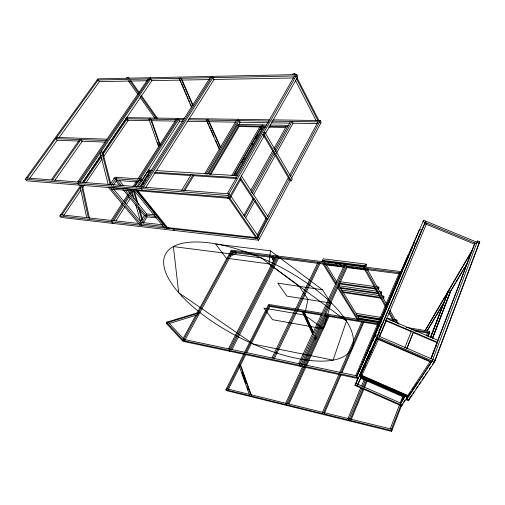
<?xml version="1.0" encoding="UTF-8"?>
<svg xmlns="http://www.w3.org/2000/svg" width="505" height="505" viewBox="0 0 505 505"><rect width="100%" height="100%" fill="white"/><g stroke="black" fill="none" stroke-linecap="round" stroke-linejoin="round"><path stroke-width="0.76" d="M268.912 263.881L270.421 250.789L215.648 244.066L226.272 258.181L268.912 263.881L299.187 286.316L308.031 299.471L304.477 315.019L323.459 328.824L330.977 303.095L322.449 289.775L270.421 250.789M477.604 240.904L432.211 360.987L406.411 399.815L408.431 400.699L434.527 361.984L479.75 241.788L477.604 240.904L476.417 242.924M478.753 243.959L434.685 361.05L435.121 360.4L375.392 334.645L356.94 375.802M430.79 358.79L474.965 242.949L431.081 358.657M431.68 357.445L434.944 348.841M435.758 346.689L437.122 343.103M435.878 346.701L436.711 344.517M408.431 400.699L408.993 399.234M432.64 337.58L439.956 318.491M440.518 317.026L442.487 311.888M443.055 310.417L449.526 293.538M409.618 397.997L408.772 400.2L406.746 399.316L407.876 396.374L359.636 375.253L363.177 366.832L364.61 367.457M432.431 338.476L450.668 290.912L455.049 283.513M432.514 338.628L450.574 291.505L448.674 290.71L430.557 337.788M406.411 399.815L407.825 396.147M430.405 337.479L447.91 292.004M430.481 337.643L448.768 290.116M407.63 397.378L408.191 395.907M368.625 356.277L360.62 375.291L408.633 396.33L409.467 394.165M409.706 393.982L409.044 395.712L407.964 395.245M401.267 402.542L403.697 396.273L401.115 402.491M401.999 404.404L391.59 431.333L391.003 430.468L400.869 404.978M427.539 336.084L429.408 331.267L406.228 327.392M428.322 336.311L429.894 332.233L429.408 331.267M358.43 377.26L354.983 385.448L401.519 405.932L402.479 403.893L401.936 405.294L355.293 384.772M390.195 428.846L399.569 404.688M400.137 403.224L402.693 396.633M426.277 335.863L427.697 332.202M404.701 348.027L411.436 331.147L411.165 331.633M406.771 348.677L413.469 332.019L406.759 348.911M398.148 324.109L398.559 323.118L397.012 322.859M396.848 320.012L396.236 321.502L396.633 322.228L397.246 320.738L396.848 320.012L394.519 319.633M351.076 419.958L363.758 389.349M364.364 387.89L367.381 380.606M361.839 388.433L348.69 420.059L349.327 420.905M362.741 386.268L365.443 379.76M350.445 419.106L363.057 388.705M363.657 387.259L366.359 380.745M379.249 336.557L426.757 223.122L426.245 224.258M379.413 337.315L386.483 320.46L386.091 321.319M347.983 418.5L360.722 387.928M361.63 385.744L364.364 379.198M364.963 363.474L368.618 354.781M369.527 352.604L370.14 351.158M365.229 362.887L370.108 351.278M374.502 342.56L376.326 338.217M377.544 335.37L421.713 230.204L419.63 229.346L372.273 341.601M425.728 221.146L377.014 337.176L354.983 385.448M369.168 356.543L375.853 340.616M369.508 355.81L376.206 339.846M377.753 337.895L377.159 339.322L378.346 339.833M358.626 371.623L359.85 368.726M377.595 326.716L378.207 325.264M358.348 378.075L356.353 377.203L400.989 271.488M169.364 323.497L197.651 314.798L198.528 313.176L197.12 312.917L166.909 322.114L166.202 323.282L183.044 341.348L357.306 378.39L356.593 377.336L357.18 375.935L183.549 339.354M357.49 375.209L407.781 256.168M363.139 361.978L408.103 255.435M372.684 340.869L373.593 338.703M375.114 335.093L407.283 258.756M356.353 377.203L375.392 334.645M478.046 245.152L479.239 243.139L423.607 220.275L423.051 221.6L476.575 243.612M378.775 327.019L385.182 311.774M385.795 310.398L390.668 298.758M391.299 297.35L392.196 295.141M392.827 293.727L393.717 291.524M394.355 290.097L402.883 269.815M403.47 268.389L408.406 256.748M408.955 255.372L409.934 253.125M410.477 251.761L412.383 247.324M363.745 365.298L364.654 363.133M355.766 375.638L399.329 272.662M383.699 296.189L383.049 297.71L383.478 298.493L384.128 296.972L383.699 296.189L381.395 295.848M381.307 291.827L380.644 293.361L381.086 294.15L381.742 292.622L381.307 291.827L378.99 291.499M322.518 412.263L339.152 373.946M339.783 372.501L362.06 321.174M323.699 412.547L340.32 374.199M340.944 372.747L363.209 321.369L363.777 322.304L341.885 372.911M378.706 287.111L378.043 288.652L378.485 289.46L379.154 287.919L378.706 287.111L376.383 286.789M324.368 413.393L341.26 374.356M358.702 320.258L359.333 318.819L338.419 284.624M400.478 272.706L423.607 220.275M406.752 260.018L414.453 242.589M368.328 269.209L367.861 270.251L367.394 269.399M370.02 345.679L379.93 323.452M414.775 245.632L416.17 242.596M416.814 241.156L420.349 233.253M420.993 231.814L425.166 222.471M366.049 264.134L364.629 267.284L363.335 267.12L364.042 265.554L365.33 265.712L365.822 266.564L366.529 264.999L366.049 264.134L323.181 258.819L322.455 260.327L365.349 265.706L366.093 267.082M380.846 322.752L381.161 322.057M380.947 326.419L381.906 324.305L378.914 330.983M355.558 384.078L358.348 377.967M376.698 337.75L360.229 373.845L361.668 374.47M287.951 403.792L304.906 366.769M305.557 365.349L328.383 315.518L328.989 316.439L306.693 365.191M288.986 403.905L305.708 367.343M341.834 291.101L342.276 290.116L379.861 295.627M368.442 356.681L377.071 337.82M378.693 334.266L379.665 332.138M367.747 358.335L376.989 338.135M302.091 365.197L347.244 267.082L346.588 265.946L301.302 364.162M285.729 403.242L302.514 366.718M303.499 364.566L326.205 315.152M303.612 366.952L286.297 404.701L287.004 405.534M304.269 365.519L327.777 314.28M360.62 375.291L377.607 338.18M345.868 264.626L299.396 365.216L300.185 366.251M298.714 363.619L344.075 265.624M336.412 282.238L336.867 281.247M361.277 376.806L357.243 385.631L361.315 376.856M361.681 375.752L378.725 339.013M322.929 262L323.654 260.485L322.449 260.334L321.723 261.849M274.348 358.55L319.936 263.585L319.248 262.467L273.192 358.241M271.955 357.982L318.043 262.31M391.59 431.333L226.631 390.643L225.868 389.822L243.965 353.708M244.666 352.307L268.673 304.401L295.892 308.946M227.433 388.957L244.969 353.917M245.67 352.515L269.165 305.563L269.828 306.459L246.737 352.667M228.197 389.778L239.742 366.668M240.437 365.273L246.036 354.068M230.76 349.302L277.832 257.19L278.571 258.282L231.978 349.599M228.456 348.816L275.579 256.906M277.264 255.953L228.967 350.3L229.838 351.297M81.027 184.893L59.849 216.026L61.187 217.447L258.661 240.203L290.179 180.796M291.656 178.006L321.193 122.324L320.296 120.562L273.098 119.849M291.328 180.803L264.001 134.374L262.84 134.343L290.211 180.733L291.328 180.803L292.256 179.06L265.024 132.581L263.863 132.55M289.346 178.745L257.537 238.562L59.849 216.026M290.457 176.668L320.296 120.562M257.285 234.787L266.179 218.109M267.454 216.721L288.488 177.255M289.599 175.178L318.011 121.875M183.157 338.508L195.908 315.133M197.032 313.068L231.366 250.152L401.21 271.621M183.845 339.417L231.839 251.339L232.622 252.393M184.748 340.395L230.734 255.858M245.689 217.832L255.183 200.504M243.827 215.483L252.992 198.825L254.148 198.919L244.616 216.266M253.491 194.886L275.541 154.896M276.304 153.514L293.033 123.182L292.092 121.453L275.307 151.822M251.256 192.418L273.596 152.049M274.739 149.991L290.59 121.427M252.412 193.226L274.543 153.198M250.802 190.316L272.845 150.616M273.988 148.558L286.146 126.654M167.641 323.572L168.316 322.367L184.199 339.493L183.555 340.673L167.641 323.572L166.202 323.282M241.005 178.814L229.933 198.345L136.893 190.669M258.661 240.203L227.995 195.523L296.883 74.57L97.901 78.856L25.25 179.262L26.727 180.828L229.264 197.379L264.431 135.454M264.001 134.374L265.024 132.581M265.207 134.084L297.887 76.539L296.883 74.57M236.037 176.093L264.083 127.033L263.597 126.193L235.109 175.955M294.421 74.62L294.964 73.667L293.02 73.711L292.477 74.664M227.244 193.762L294.478 75.965M233.55 175.153L262.411 124.868L237.975 124.388L208.767 173.676M234.036 175.178L262.89 124.874L266.754 124.95M234.875 174.61L236.043 172.565M241.889 162.364L242.671 161.007M243.448 159.643L244.231 158.286M252.027 144.682L252.809 143.319M255.536 138.559L256.319 137.196M257.095 135.839L257.878 134.475M260.605 129.716L261.773 127.677M231.707 175.74L260.233 126.124M425.456 329.904L472.465 249.666M425.014 331.046L472.358 250.328M238.928 124.28L240.127 122.248L239.124 120.594L207.353 174.124M209.764 174.446L238.612 125.682L239.118 126.502L210.718 174.572M427.154 330.623L439.905 309.085M440.707 307.741L443.093 303.701M455.845 282.162L462.618 270.724M463.413 269.38L464.613 267.36M465.408 266.015L466.203 264.67M478.955 243.132L479.75 241.788M205.964 174.036L238.486 119.319M427.11 331.097L444.621 301.554M449.81 292.805L467.302 263.282M204.569 173.941L236.372 120.55M166.896 227.193L166.309 228.165L135.138 189.489L108.259 187.298L140.062 225.173M184.773 190.536L193.693 175.727L193.017 174.787L183.264 190.947M181.409 190.802L191.168 174.667M141.76 222.812L146.134 215.749L144.367 215.566L140.384 221.973M143.502 222.667L147.075 216.898L156.424 217.882M145.724 187.576L214.07 79.468L212.952 77.637L143.515 187.166M142.41 184.836L144.102 182.179M144.941 180.847L145.787 179.521M147.479 176.864L148.748 174.869M212.34 76.388L141.11 188.554L142.486 190.29M137.865 187.115L148.716 170.109L152.074 170.318M148.596 171.921L149.714 170.172M139.576 187.254L149.31 171.965L150.01 172.88M140.617 186.938L210.118 77.694M134.987 186.61L139.879 178.966M113.802 220.698L123.529 205.503M124.798 203.521L129.021 196.912M130.29 194.93L132.929 190.814M140.44 179.073L178.492 119.609L179.565 121.181L141.817 180.317M136.489 187.374L141.772 179.105L142.745 180.335M115.942 220.849L124.849 206.898M126.124 204.904L130.366 198.257M131.635 196.262L132.91 194.273M134.178 192.279L135.031 190.947M111.289 220.414L122.361 203.168M123.637 201.173L127.898 194.539M129.173 192.55L130.454 190.562M133.004 186.579L136.413 181.27M137.688 179.281L176.018 119.571M122.759 204.613L111.662 221.935L112.956 223.412M124.464 201.956L128.724 195.315M129.57 193.983L131.704 190.663M134.254 186.68L137.663 181.364M139.361 178.707L178.012 118.404M405.49 395.365L399.96 404.423L405.351 396.166M113.372 185.278L116.825 180.02M110.513 183.87L114.925 177.186L141.772 179.105M111.46 185.329L116.737 177.312M407.56 395.857L430.348 361.296M403.318 402.618L404.997 400.074M406.26 398.167L407.522 396.261M401.519 405.932L407.838 396.374M412.314 390.056L413.614 388.086M415.35 385.473L416.65 383.503M407.295 397.883L408.589 395.926M409.454 394.626L411.619 391.362M412.484 390.056L414.649 386.798M415.514 385.492L417.673 382.228M408.633 396.33L431.56 361.814M409.315 398.773L411.941 394.872M412.819 393.572L414.132 391.621M415.88 389.014L417.629 386.413M418.942 384.463L420.69 381.862M422.003 379.911L424.187 376.661M425.065 375.36L427.249 372.109M429.439 368.852L430.746 366.901M432.501 364.301L433.808 362.35M63.649 215.616L80.907 190.151M82.681 187.538L84.449 184.925M85.781 182.968L102.155 158.804M103.481 156.847L128.264 120.278L127.146 118.776L102.887 154.48M82.555 182.532L101.101 155.275M102.868 152.674L151.872 80.642L150.686 78.906L80.238 182.185M82.788 182.305L101.316 155.067M102.641 153.122L126.787 117.627L184.293 118.498M61.875 214.852L82.163 184.988M83.925 182.393L101.126 157.074M150.244 77.726L77.991 183.492L79.43 185.133M77.675 181.977L148.148 78.963M127.942 78.206L128.516 77.379L129.419 78.654M52.501 179.995L80.926 139.582L82.277 141.223L54.849 180.323M126.484 78.237L127.058 77.416L128.516 77.379M51.283 179.9L79.714 139.538M29.757 178.316L57.267 140.15M59.104 137.606L99.447 81.627L98.216 79.979L27.371 178.019M230.488 253.819L234.307 251.648M251.446 395.484L240.582 364.982L239.086 365.67L249.224 394.298M198.528 313.176L168.342 322.398L166.877 322.083M191.414 107.092L179.054 78.243L180.954 78.206L182.103 79.986L193.181 105.596M97.067 80.005L296.107 75.933L318.964 120.651M99.075 81.633L147.479 80.724M151.386 80.648L180.449 80.099M182.021 80.074L209.512 79.556M213.432 79.481L293.979 77.959M189.009 118.568L269.954 119.799M160.306 145.105L151.62 120.493L150.522 118.959L148.849 118.934L158.57 146.753M220.792 147.649L209.102 121.522L208.06 119.912L206.217 119.881L219.265 149.278M126.016 118.757L183.536 119.691M188.251 119.767L269.222 121.086M271.583 121.124L319.583 121.901L320.486 123.662M127.134 120.259L149.972 120.657M151.55 120.689L175.178 121.105M179.111 121.175L183.037 121.244M186.957 121.314L207.366 121.673M208.931 121.699L235.614 122.166M239.54 122.235L268.616 122.753M271.759 122.803L289.832 123.125M292.976 123.182L317.342 123.611M269.84 125.006L288.38 125.373M237.23 125.65L261.672 126.155L262.164 126.995M262.152 126.162L266.015 126.244M269.108 126.307L287.648 126.686M238.524 126.49L260.586 126.963M263.414 127.02L265.731 127.071M268.824 127.134L285.805 127.494M56.737 137.385L106.946 139.191M106.037 140.516L55.821 138.648L57.198 140.251L79.146 141.103M81.501 141.192L105.021 142.107M156.013 170.57L237.912 175.708M147.599 171.858L150.162 172.022M154.846 172.325L236.845 177.608M154.025 173.139L191.023 175.557M193.383 175.708L236.681 178.536M113.978 178.618L140.832 180.575L141.804 181.813M117.173 180.436L138.755 182.046M26.216 177.924L228.923 193.895L230.192 195.744M25.25 179.262L227.995 195.523M111.472 189.123L134.627 191.041M265.396 218.52L267.069 218.684L256.944 237.697L166.492 227.446M154.492 214.764L146.69 213.962L145.819 215.37L155.18 216.342M162.528 224.782L141.444 222.434L140.56 223.854L163.21 226.41M60.739 214.72L139.071 223.545M323.749 261.268L364.269 266.369M335.478 263.705L337.031 263.9M339.36 264.197L340.913 264.393M230.791 251.206L400.699 272.839M327.77 264.33L330.1 264.626M331.652 264.828L333.988 265.125M336.317 265.422L337.87 265.624M340.2 265.92L341.752 266.116M347.97 266.911L349.523 267.113M351.852 267.41L353.405 267.606M355.741 267.909L358.07 268.205M359.623 268.401L361.952 268.704M363.505 268.9L365.058 269.102M232.35 252.361L233.91 252.557M235.463 252.759L275.111 257.84M278.223 258.238L317.948 263.326M319.507 263.528L344.429 266.722M346.771 267.025L398.95 273.71M325.946 264.866L343.798 267.158M346.903 267.555L365.532 269.954M339.966 281.683L374.836 286.569M339.284 283.172L375.714 288.323M338.988 283.848L376.162 289.125M339.682 285.855L377.45 291.278M339.777 287.446L378.333 293.026M340.25 288.222L378.775 293.815M342.377 291.707L380.745 297.376M342.844 292.471L381.18 298.152M322.449 289.775L277.769 283.135L286.897 296.132L330.977 303.095M356.536 313.447L380.568 317.361M386.767 318.371L392.972 319.381M356.675 315.013L379.943 318.832M390.801 320.612L393.906 321.123M357.111 315.726L380.36 319.551M358.392 316.49L379.249 319.93M358.537 318.055L378.63 321.395M358.967 318.762L378.27 321.975M297.451 309.212L322.335 313.371M325.441 313.889L378.346 322.733M268.174 305.399L295.4 309.975M296.959 310.234L321.849 314.419M324.961 314.943L378.005 323.856M411.184 329.43L428.96 332.416L429.452 333.382M269.613 306.421L295.261 310.745M296.814 311.011L321.685 315.208M324.791 315.732L326.344 315.991M328.679 316.382L362.104 322.026M363.657 322.285L377.652 324.646M414.782 330.908L427.135 332.991M304.477 315.019L263.837 308.082L272.593 319.709L323.459 328.824M182.135 340.376L356.593 377.336M226.423 388.711L391.501 429.168L392.088 430.026M225.868 389.822L391.003 430.468M424.661 223.608L474.492 244.111M386.786 318.453L437.993 340.37M385.309 319.955L437.292 342.22M385.801 320.763L411.032 331.577M413.197 332.505L436.989 342.693M374.742 336.191L434.527 361.984M376.597 338.091L431.642 361.851M378.504 339.493L430.052 361.744M429.906 361.959L431.118 362.483M368.057 357.647L369.111 358.108M367.93 357.938L368.978 358.392M363.764 365.437L365.197 366.062M360.923 374.634L361.99 375.101M361.858 375.373L407.794 395.497M359.308 375.979L407.39 397.056M360.892 377.5L404.682 396.709M360.57 378.195L404.032 397.265M355.873 383.396L401.046 403.261M240.582 364.982L239.85 364.143L250.707 394.664M110.071 187.443L141.836 225.375M113.543 189.003L141.703 222.749M115.79 178.751L121.251 185.411M125.221 190.252L147.075 216.898M115.967 181.036L119.944 185.872M122.93 189.501L144.809 216.102M119.212 180.342L123.668 185.796M127.14 190.038L146.949 214.278M133.73 190.694L134.545 191.704L138.256 204.475M133.244 189.331L164.46 227.951M137.897 190.757L167.471 227.559M136.167 189.773L167.149 228.26M137.884 189.912L138.61 190.814M168.165 227.635L168.821 228.449M173.31 228.961L174.541 230.507M129.747 80.756L138.78 93.494M140.592 96.045L156.405 118.34M128.289 80.781L138.244 94.782M140.049 97.326L154.978 118.315M130.776 80.566L139.342 92.674M141.147 95.224L157.39 118.164M228.752 198.25L255.801 237.571M255.259 237.508L255.852 238.373M227.25 197.215L227.913 198.181M231.037 196.388L257.954 235.797M258.377 236.978L259.501 238.619M240.361 177.836L267.644 219.561M240.045 179.067L253.276 199.254M254.558 201.211L266.084 218.798M241.441 175.936L268.628 217.706M179.054 78.243L181.143 82.189M322.954 263.856L335.73 284.599M337.378 287.282L357.155 319.4M324.166 264.008L336.09 283.431M338.142 286.777L358.291 319.589M323.654 260.485L324.885 262.493M325.706 263.837L336.778 281.941M262.411 124.868L262.903 125.707M364.484 269.171L385.466 306.781M388.894 312.936L393.856 321.83M365.386 268.654L385.934 305.601M389.361 311.762L395.447 322.708M367.23 269.14L386.577 304.086M389.993 310.253L397.201 323.269M398.559 323.118L398.95 323.831M295.356 80.263L316.231 120.859M294.964 73.667L295.684 75.075M296.574 78.824L318.106 120.884M313.504 332.309L303.656 311.358L313.201 332.12M315.145 335.888L316.136 338.034M315.17 336.418L315.833 337.845L315.126 339.385L314.476 337.971M312.848 333.925L302.179 311.112L312.86 334.436M274.467 259.406L272.934 256.572L274.253 259.488M273.596 260.795L271.349 256.37L273.457 261.047M208.06 119.912L220.363 147.428M207.58 122.21L208.855 125.076M209.493 126.509L210.446 128.661M211.084 130.101L213.956 136.552M215.547 140.144L216.506 142.29M217.144 143.729L219.372 148.748M180.954 78.206L192.613 105.21M181.762 83.634L183.618 87.965M184.237 89.41L185.171 91.575M185.789 93.015L186.717 95.18M187.336 96.625L188.264 98.791M188.883 100.236L189.508 101.682M190.435 103.847L191.673 106.732M241.901 372.381L245.802 383.383M247.368 387.783L248.144 389.986M150.522 118.959L159.687 145.004M157.648 142.435L158.93 146.103M139.563 208.982L142.618 219.498M143.275 221.752L143.71 223.261M133.541 190.941L136.798 202.215M138.32 207.473L142.019 220.243M132.127 192.058L134.077 198.856M135.813 204.904L140.794 222.276M111.144 184.849L102.843 152.712L101.486 151.039L110.122 184.653L108.196 184.502L100.179 152.952M89.505 218.495L82.807 187.349L81.545 185.903L88.356 217.8M80.339 187.677L86.664 217.611M346.499 320.991L333.066 360.122L253.346 344.101L178.707 292.723L173.366 246.591L261.034 257.802L346.499 320.991M235.797 251.837L229.674 255.309L230.457 256.363L236.574 252.904L235.797 251.837M181.926 296.265A104.409 40.716 26.9 0 0 345.414 355.57A104.409 40.716 26.9 0 0 248.447 252.841A104.409 40.716 26.9 0 0 181.926 296.265"/></g></svg>
